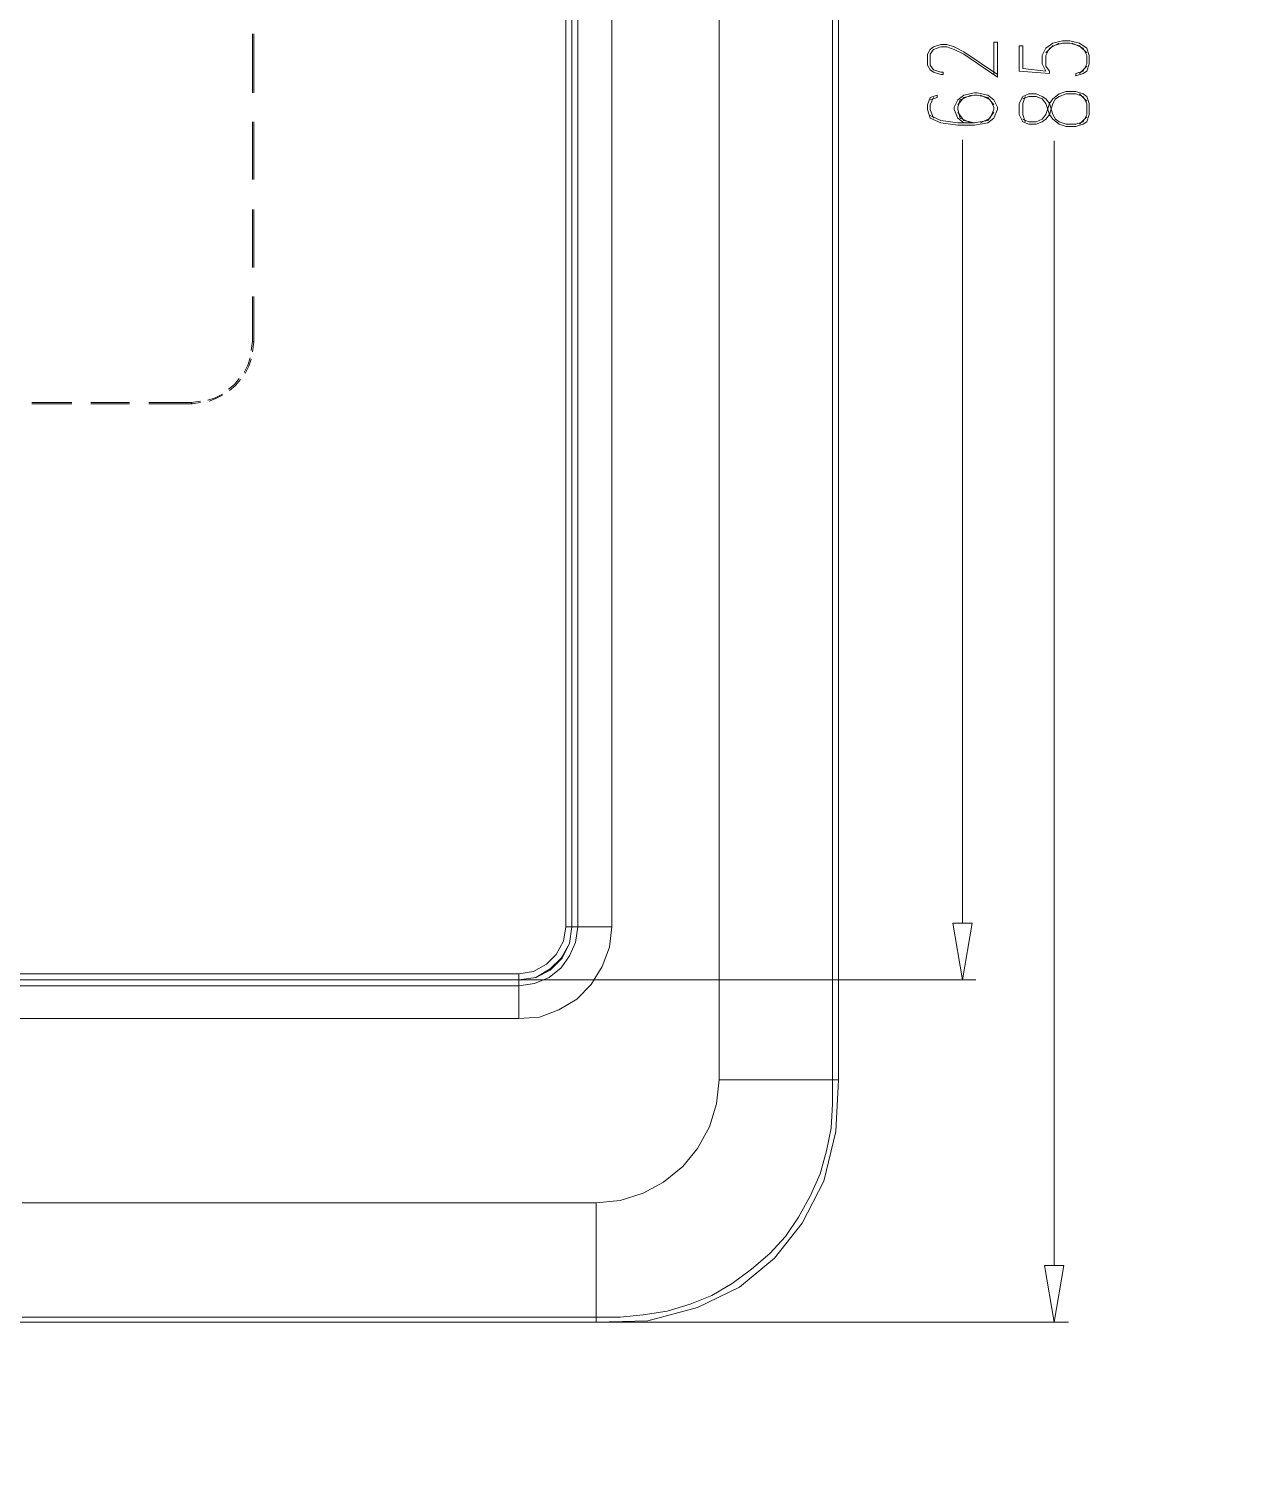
# Model space of a CAD drawing. Header units: centimetres. Extents: x -22.4 to 6.2, y -30.9 to -11.
# Drawn here: x -18.27 to -14, y -22.18 to -17.11 of the extents above; entities that cross this region are included whole.
import ezdxf

# ---------------------------------------------------------------- set-up
doc = ezdxf.new("R2010")
doc.units = ezdxf.units.CM
doc.header["$MEASUREMENT"] = 0
doc.layers.add('2', color=7, linetype='Continuous')
doc.layers.add('layer 1', color=7, linetype='Continuous')

msp = doc.modelspace()

# ---------------------------------------------------------------- linework, layer by layer
at = {"layer": '2', "color": 3, "lineweight": 9}
for points in [[(-17.48085, -17.12754), (-17.48085, -17.12754), (-17.48085, -17.33497), (-17.48085, -17.33497)], [(-17.47662, -17.12754), (-17.47662, -17.12754), (-17.47662, -17.33497), (-17.47662, -17.33497)], [(-17.48085, -17.43657), (-17.48085, -17.43657), (-17.48085, -17.63977), (-17.48085, -17.63977)], [(-17.47662, -17.43657), (-17.47662, -17.43657), (-17.47662, -17.63977), (-17.47662, -17.63977)], [(-14.98742, -20.25174), (-14.98742, -20.25174), (-14.98742, -17.50007), (-14.98742, -17.50007)], [(-14.66569, -21.45401), (-14.66569, -21.45401), (-14.66569, -17.50431), (-14.66569, -17.50431)], [(-17.48085, -17.74561), (-17.48085, -17.74561), (-17.48085, -17.94881), (-17.48085, -17.94881)], [(-17.47662, -17.74561), (-17.47662, -17.74561), (-17.47662, -17.94881), (-17.47662, -17.94881)], [(-17.48085, -18.05041), (-17.48085, -18.05041), (-17.48085, -18.20704), (-17.48085, -18.20704)], [(-17.47662, -18.05041), (-17.47662, -18.05041), (-17.47662, -18.21127), (-17.47662, -18.21127)], [(-17.48509, -18.24091), (-17.48509, -18.24091), (-17.48085, -18.20704), (-17.48085, -18.20704)], [(-17.47662, -18.21127), (-17.47662, -18.21127), (-17.48085, -18.20704), (-17.48085, -18.20704)], [(-17.48085, -18.24514), (-17.48085, -18.24514), (-17.47662, -18.21127), (-17.47662, -18.21127)], [(-18.11585, -18.42294), (-18.11585, -18.42294), (-18.25555, -18.42294), (-18.25555, -18.42294)], [(-18.11585, -18.42717), (-18.11585, -18.42717), (-18.25555, -18.42717), (-18.25555, -18.42717)], [(-17.91265, -18.42294), (-17.91265, -18.42294), (-18.04812, -18.42294), (-18.04812, -18.42294)], [(-17.91265, -18.42717), (-17.91265, -18.42717), (-18.04812, -18.42717), (-18.04812, -18.42717)], [(-17.69675, -18.42294), (-17.69675, -18.42294), (-17.84492, -18.42294), (-17.84492, -18.42294)], [(-17.69252, -18.42717), (-17.69252, -18.42717), (-17.84492, -18.42717), (-17.84492, -18.42717)], [(-17.69675, -18.42294), (-17.69675, -18.42294), (-17.66289, -18.41871), (-17.66289, -18.41871)], [(-17.69252, -18.42717), (-17.69252, -18.42717), (-17.69675, -18.42294), (-17.69675, -18.42294)], [(-17.69252, -18.42717), (-17.69252, -18.42717), (-17.66289, -18.42294), (-17.66289, -18.42294)], [(-16.54529, -20.45071), (-16.54529, -20.45071), (-14.94085, -20.45071), (-14.94085, -20.45071)], [(-16.27435, -21.65297), (-16.27435, -21.65297), (-14.61489, -21.65297), (-14.61489, -21.65297)]]:
    msp.add_open_spline(points, degree=3, dxfattribs=at)
for points, knots in [([(-17.51049, -18.31711), (-17.51049, -18.31711), (-17.49779, -18.29171), (-17.49779, -18.29171), (-17.49779, -18.29171), (-17.49779, -18.29171), (-17.48932, -18.26631), (-17.48932, -18.26631)], [0, 0, 0, 0, 0.3333333, 0.3333333, 0.3333333, 0.3333333, 1, 1, 1, 1]), ([(-17.50625, -18.32134), (-17.50625, -18.32134), (-17.49355, -18.29594), (-17.49355, -18.29594), (-17.49355, -18.29594), (-17.49355, -18.29594), (-17.48509, -18.27054), (-17.48509, -18.27054)], [0, 0, 0, 0, 0.3333333, 0.3333333, 0.3333333, 0.3333333, 1, 1, 1, 1]), ([(-17.56552, -18.37637), (-17.56552, -18.37637), (-17.54435, -18.35944), (-17.54435, -18.35944), (-17.54435, -18.35944), (-17.54435, -18.35944), (-17.52742, -18.33827), (-17.52742, -18.33827)], [0, 0, 0, 0, 0.3333333, 0.3333333, 0.3333333, 0.3333333, 1, 1, 1, 1]), ([(-17.56129, -18.38061), (-17.56129, -18.38061), (-17.54012, -18.36367), (-17.54012, -18.36367), (-17.54012, -18.36367), (-17.54012, -18.36367), (-17.52319, -18.34251), (-17.52319, -18.34251)], [0, 0, 0, 0, 0.3333333, 0.3333333, 0.3333333, 0.3333333, 1, 1, 1, 1]), ([(-17.63749, -18.41447), (-17.63749, -18.41447), (-17.61209, -18.40601), (-17.61209, -18.40601), (-17.61209, -18.40601), (-17.61209, -18.40601), (-17.58669, -18.39331), (-17.58669, -18.39331)], [0, 0, 0, 0, 0.3333333, 0.3333333, 0.3333333, 0.3333333, 1, 1, 1, 1]), ([(-17.63325, -18.41871), (-17.63325, -18.41871), (-17.61209, -18.41024), (-17.61209, -18.41024), (-17.61209, -18.41024), (-17.61209, -18.41024), (-17.58669, -18.39754), (-17.58669, -18.39754)], [0, 0, 0, 0, 0.3333333, 0.3333333, 0.3333333, 0.3333333, 1, 1, 1, 1]), ([(-14.95355, -20.25174), (-14.95355, -20.25174), (-14.98742, -20.45071), (-14.98742, -20.45071), (-14.98742, -20.45071), (-14.98742, -20.45071), (-15.02129, -20.25174), (-15.02129, -20.25174), (-15.02129, -20.25174), (-15.02129, -20.25174), (-14.95355, -20.25174), (-14.95355, -20.25174)], [0, 0, 0, 0, 0.25, 0.25, 0.25, 0.25, 0.5, 0.5, 0.5, 0.5, 1, 1, 1, 1]), ([(-14.63182, -21.45401), (-14.63182, -21.45401), (-14.66569, -21.65297), (-14.66569, -21.65297), (-14.66569, -21.65297), (-14.66569, -21.65297), (-14.69955, -21.45401), (-14.69955, -21.45401), (-14.69955, -21.45401), (-14.69955, -21.45401), (-14.63182, -21.45401), (-14.63182, -21.45401)], [0, 0, 0, 0, 0.25, 0.25, 0.25, 0.25, 0.5, 0.5, 0.5, 0.5, 1, 1, 1, 1])]:
    msp.add_open_spline(points, degree=3, knots=knots, dxfattribs=at)
at = {"layer": 'layer 1', "lineweight": 9}
for points, knots in [([(-21.92211, -30.90598), (-21.92211, -30.90598), (6.24226, -30.90598), (6.24226, -30.90598), (6.24226, -30.90598), (6.24226, -30.90598), (6.24226, -11.33528), (6.24226, -11.33528), (6.24226, -11.33528), (6.24226, -11.33528), (-21.92211, -11.33528), (-21.92211, -11.33528), (-21.92211, -11.33528), (-21.92211, -11.33528), (-21.92211, -30.90598), (-21.92211, -30.90598)], [0, 0, 0, 0, 0.2, 0.2, 0.2, 0.2, 0.4, 0.4, 0.4, 0.4, 0.6, 0.6, 0.6, 0.6, 1, 1, 1, 1]), ([(-15.43192, -20.98411), (-15.43192, -20.98411), (-15.42345, -20.80207), (-15.42345, -20.80207), (-15.42345, -20.80207), (-15.42345, -20.80207), (-15.42345, -13.35141), (-15.42345, -13.35141), (-15.42345, -13.35141), (-15.42345, -13.35141), (-15.42769, -13.19054), (-15.42769, -13.19054), (-15.42769, -13.19054), (-15.42769, -13.19054), (-15.46155, -13.03391), (-15.46155, -13.03391)], [0, 0, 0, 0, 0.2, 0.2, 0.2, 0.2, 0.4, 0.4, 0.4, 0.4, 0.6, 0.6, 0.6, 0.6, 1, 1, 1, 1]), ([(-16.35902, -13.88904), (-16.35902, -13.88904), (-16.35902, -20.26444), (-16.35902, -20.26444), (-16.35902, -20.26444), (-16.35902, -20.26444), (-16.35902, -13.88904), (-16.35902, -13.88904)], [0, 0, 0, 0, 0.3333333, 0.3333333, 0.3333333, 0.3333333, 1, 1, 1, 1]), ([(-15.05515, -17.27147), (-15.05515, -17.27147), (-15.06362, -17.27147), (-15.06362, -17.27147), (-15.06362, -17.27147), (-15.06362, -17.27147), (-15.08902, -17.26301), (-15.08902, -17.26301), (-15.08902, -17.26301), (-15.08902, -17.26301), (-15.10172, -17.25454), (-15.10172, -17.25454), (-15.10172, -17.25454), (-15.10172, -17.25454), (-15.11019, -17.23761), (-15.11019, -17.23761), (-15.11019, -17.23761), (-15.11019, -17.23761), (-15.11019, -17.19951), (-15.11019, -17.19951), (-15.11019, -17.19951), (-15.11019, -17.19951), (-15.10172, -17.18257), (-15.10172, -17.18257), (-15.10172, -17.18257), (-15.10172, -17.18257), (-15.08902, -17.17411), (-15.08902, -17.17411), (-15.08902, -17.17411), (-15.08902, -17.17411), (-15.06362, -17.16564), (-15.06362, -17.16564), (-15.06362, -17.16564), (-15.06362, -17.16564), (-15.04245, -17.16564), (-15.04245, -17.16564), (-15.04245, -17.16564), (-15.04245, -17.16564), (-15.01705, -17.17411), (-15.01705, -17.17411), (-15.01705, -17.17411), (-15.01705, -17.17411), (-14.98319, -17.19104), (-14.98319, -17.19104), (-14.98319, -17.19104), (-14.98319, -17.19104), (-14.86465, -17.27147), (-14.86465, -17.27147)], [0, 0, 0, 0, 0.0769231, 0.0769231, 0.0769231, 0.0769231, 0.1538462, 0.1538462, 0.1538462, 0.1538462, 0.2307692, 0.2307692, 0.2307692, 0.2307692, 0.3076923, 0.3076923, 0.3076923, 0.3076923, 0.3846154, 0.3846154, 0.3846154, 0.3846154, 0.4615385, 0.4615385, 0.4615385, 0.4615385, 0.5384615, 0.5384615, 0.5384615, 0.5384615, 0.6153846, 0.6153846, 0.6153846, 0.6153846, 0.6923077, 0.6923077, 0.6923077, 0.6923077, 0.7692308, 0.7692308, 0.7692308, 0.7692308, 0.8461538, 0.8461538, 0.8461538, 0.8461538, 1, 1, 1, 1]), ([(-15.05515, -17.27147), (-15.05515, -17.27147), (-15.05515, -17.26301), (-15.05515, -17.26301), (-15.05515, -17.26301), (-15.05515, -17.26301), (-15.06362, -17.26301), (-15.06362, -17.26301), (-15.06362, -17.26301), (-15.06362, -17.26301), (-15.08902, -17.25454), (-15.08902, -17.25454), (-15.08902, -17.25454), (-15.08902, -17.25454), (-15.10172, -17.23761), (-15.10172, -17.23761), (-15.10172, -17.23761), (-15.10172, -17.23761), (-15.10172, -17.19951), (-15.10172, -17.19951), (-15.10172, -17.19951), (-15.10172, -17.19951), (-15.08902, -17.18257), (-15.08902, -17.18257), (-15.08902, -17.18257), (-15.08902, -17.18257), (-15.06362, -17.17411), (-15.06362, -17.17411), (-15.06362, -17.17411), (-15.06362, -17.17411), (-15.04245, -17.17411), (-15.04245, -17.17411), (-15.04245, -17.17411), (-15.04245, -17.17411), (-15.01705, -17.18257), (-15.01705, -17.18257), (-15.01705, -17.18257), (-15.01705, -17.18257), (-14.98319, -17.19951), (-14.98319, -17.19951), (-14.98319, -17.19951), (-14.98319, -17.19951), (-14.86465, -17.27994), (-14.86465, -17.27994)], [0, 0, 0, 0, 0.0833333, 0.0833333, 0.0833333, 0.0833333, 0.1666667, 0.1666667, 0.1666667, 0.1666667, 0.25, 0.25, 0.25, 0.25, 0.3333333, 0.3333333, 0.3333333, 0.3333333, 0.4166667, 0.4166667, 0.4166667, 0.4166667, 0.5, 0.5, 0.5, 0.5, 0.5833333, 0.5833333, 0.5833333, 0.5833333, 0.6666667, 0.6666667, 0.6666667, 0.6666667, 0.75, 0.75, 0.75, 0.75, 0.8333333, 0.8333333, 0.8333333, 0.8333333, 1, 1, 1, 1]), ([(-14.87735, -17.27147), (-14.87735, -17.27147), (-14.87735, -17.15717), (-14.87735, -17.15717), (-14.87735, -17.15717), (-14.87735, -17.15717), (-14.86465, -17.15717), (-14.86465, -17.15717), (-14.86465, -17.15717), (-14.86465, -17.15717), (-14.86465, -17.27994), (-14.86465, -17.27994)], [0, 0, 0, 0, 0.25, 0.25, 0.25, 0.25, 0.5, 0.5, 0.5, 0.5, 1, 1, 1, 1]), ([(-14.78845, -17.25877), (-14.78845, -17.25877), (-14.78845, -17.16987), (-14.78845, -17.16987), (-14.78845, -17.16987), (-14.78845, -17.16987), (-14.77575, -17.16987), (-14.77575, -17.16987), (-14.77575, -17.16987), (-14.77575, -17.16987), (-14.77575, -17.25031), (-14.77575, -17.25031)], [0, 0, 0, 0, 0.25, 0.25, 0.25, 0.25, 0.5, 0.5, 0.5, 0.5, 1, 1, 1, 1]), ([(-14.69532, -17.25877), (-14.69532, -17.25877), (-14.70802, -17.23337), (-14.70802, -17.23337), (-14.70802, -17.23337), (-14.70802, -17.23337), (-14.70802, -17.20374), (-14.70802, -17.20374), (-14.70802, -17.20374), (-14.70802, -17.20374), (-14.69532, -17.17834), (-14.69532, -17.17834), (-14.69532, -17.17834), (-14.69532, -17.17834), (-14.66992, -17.16141), (-14.66992, -17.16141), (-14.66992, -17.16141), (-14.66992, -17.16141), (-14.63605, -17.15294), (-14.63605, -17.15294), (-14.63605, -17.15294), (-14.63605, -17.15294), (-14.61065, -17.15294), (-14.61065, -17.15294), (-14.61065, -17.15294), (-14.61065, -17.15294), (-14.57679, -17.16141), (-14.57679, -17.16141), (-14.57679, -17.16141), (-14.57679, -17.16141), (-14.55139, -17.17834), (-14.55139, -17.17834), (-14.55139, -17.17834), (-14.55139, -17.17834), (-14.54292, -17.20374), (-14.54292, -17.20374), (-14.54292, -17.20374), (-14.54292, -17.20374), (-14.54292, -17.23337), (-14.54292, -17.23337), (-14.54292, -17.23337), (-14.54292, -17.23337), (-14.55139, -17.25877), (-14.55139, -17.25877), (-14.55139, -17.25877), (-14.55139, -17.25877), (-14.56409, -17.26724), (-14.56409, -17.26724), (-14.56409, -17.26724), (-14.56409, -17.26724), (-14.58949, -17.27571), (-14.58949, -17.27571), (-14.58949, -17.27571), (-14.58949, -17.27571), (-14.58949, -17.26724), (-14.58949, -17.26724)], [0, 0, 0, 0, 0.0666667, 0.0666667, 0.0666667, 0.0666667, 0.1333333, 0.1333333, 0.1333333, 0.1333333, 0.2, 0.2, 0.2, 0.2, 0.2666667, 0.2666667, 0.2666667, 0.2666667, 0.3333333, 0.3333333, 0.3333333, 0.3333333, 0.4, 0.4, 0.4, 0.4, 0.4666667, 0.4666667, 0.4666667, 0.4666667, 0.5333333, 0.5333333, 0.5333333, 0.5333333, 0.6, 0.6, 0.6, 0.6, 0.6666667, 0.6666667, 0.6666667, 0.6666667, 0.7333333, 0.7333333, 0.7333333, 0.7333333, 0.8, 0.8, 0.8, 0.8, 0.8666667, 0.8666667, 0.8666667, 0.8666667, 1, 1, 1, 1]), ([(-14.68262, -17.26724), (-14.68262, -17.26724), (-14.68262, -17.25877), (-14.68262, -17.25877), (-14.68262, -17.25877), (-14.68262, -17.25877), (-14.69532, -17.24184), (-14.69532, -17.24184), (-14.69532, -17.24184), (-14.69532, -17.24184), (-14.69532, -17.20374), (-14.69532, -17.20374), (-14.69532, -17.20374), (-14.69532, -17.20374), (-14.68262, -17.17834), (-14.68262, -17.17834), (-14.68262, -17.17834), (-14.68262, -17.17834), (-14.64875, -17.16141), (-14.64875, -17.16141)], [0, 0, 0, 0, 0.1666667, 0.1666667, 0.1666667, 0.1666667, 0.3333333, 0.3333333, 0.3333333, 0.3333333, 0.5, 0.5, 0.5, 0.5, 0.6666667, 0.6666667, 0.6666667, 0.6666667, 1, 1, 1, 1]), ([(-14.69532, -17.19527), (-14.69532, -17.19527), (-14.66992, -17.16987), (-14.66992, -17.16987), (-14.66992, -17.16987), (-14.66992, -17.16987), (-14.63605, -17.16141), (-14.63605, -17.16141), (-14.63605, -17.16141), (-14.63605, -17.16141), (-14.61065, -17.16141), (-14.61065, -17.16141), (-14.61065, -17.16141), (-14.61065, -17.16141), (-14.57679, -17.16987), (-14.57679, -17.16987), (-14.57679, -17.16987), (-14.57679, -17.16987), (-14.55139, -17.19527), (-14.55139, -17.19527)], [0, 0, 0, 0, 0.1666667, 0.1666667, 0.1666667, 0.1666667, 0.3333333, 0.3333333, 0.3333333, 0.3333333, 0.5, 0.5, 0.5, 0.5, 0.6666667, 0.6666667, 0.6666667, 0.6666667, 1, 1, 1, 1]), ([(-14.60219, -17.16141), (-14.60219, -17.16141), (-14.56409, -17.17834), (-14.56409, -17.17834), (-14.56409, -17.17834), (-14.56409, -17.17834), (-14.55139, -17.20374), (-14.55139, -17.20374), (-14.55139, -17.20374), (-14.55139, -17.20374), (-14.55139, -17.23337), (-14.55139, -17.23337), (-14.55139, -17.23337), (-14.55139, -17.23337), (-14.56409, -17.25877), (-14.56409, -17.25877), (-14.56409, -17.25877), (-14.56409, -17.25877), (-14.58949, -17.26724), (-14.58949, -17.26724)], [0, 0, 0, 0, 0.1666667, 0.1666667, 0.1666667, 0.1666667, 0.3333333, 0.3333333, 0.3333333, 0.3333333, 0.5, 0.5, 0.5, 0.5, 0.6666667, 0.6666667, 0.6666667, 0.6666667, 1, 1, 1, 1]), ([(-15.10172, -17.36037), (-15.10172, -17.36037), (-15.07632, -17.35191), (-15.07632, -17.35191), (-15.07632, -17.35191), (-15.07632, -17.35191), (-15.07632, -17.34344), (-15.07632, -17.34344), (-15.07632, -17.34344), (-15.07632, -17.34344), (-15.10172, -17.35191), (-15.10172, -17.35191), (-15.10172, -17.35191), (-15.10172, -17.35191), (-15.11019, -17.37731), (-15.11019, -17.37731), (-15.11019, -17.37731), (-15.11019, -17.37731), (-15.11019, -17.39424), (-15.11019, -17.39424), (-15.11019, -17.39424), (-15.11019, -17.39424), (-15.10172, -17.42387), (-15.10172, -17.42387), (-15.10172, -17.42387), (-15.10172, -17.42387), (-15.06362, -17.44081), (-15.06362, -17.44081), (-15.06362, -17.44081), (-15.06362, -17.44081), (-15.00435, -17.44927), (-15.00435, -17.44927), (-15.00435, -17.44927), (-15.00435, -17.44927), (-14.94509, -17.44927), (-14.94509, -17.44927), (-14.94509, -17.44927), (-14.94509, -17.44927), (-14.89852, -17.44081), (-14.89852, -17.44081), (-14.89852, -17.44081), (-14.89852, -17.44081), (-14.87735, -17.42387), (-14.87735, -17.42387), (-14.87735, -17.42387), (-14.87735, -17.42387), (-14.86465, -17.39424), (-14.86465, -17.39424), (-14.86465, -17.39424), (-14.86465, -17.39424), (-14.86465, -17.38577), (-14.86465, -17.38577), (-14.86465, -17.38577), (-14.86465, -17.38577), (-14.87735, -17.36037), (-14.87735, -17.36037), (-14.87735, -17.36037), (-14.87735, -17.36037), (-14.89852, -17.34344), (-14.89852, -17.34344), (-14.89852, -17.34344), (-14.89852, -17.34344), (-14.93662, -17.33497), (-14.93662, -17.33497), (-14.93662, -17.33497), (-14.93662, -17.33497), (-14.94509, -17.33497), (-14.94509, -17.33497), (-14.94509, -17.33497), (-14.94509, -17.33497), (-14.98319, -17.34344), (-14.98319, -17.34344), (-14.98319, -17.34344), (-14.98319, -17.34344), (-15.00435, -17.36037), (-15.00435, -17.36037), (-15.00435, -17.36037), (-15.00435, -17.36037), (-15.01705, -17.38577), (-15.01705, -17.38577), (-15.01705, -17.38577), (-15.01705, -17.38577), (-15.01705, -17.39424), (-15.01705, -17.39424), (-15.01705, -17.39424), (-15.01705, -17.39424), (-15.00435, -17.42387), (-15.00435, -17.42387), (-15.00435, -17.42387), (-15.00435, -17.42387), (-14.98319, -17.44081), (-14.98319, -17.44081)], [0, 0, 0, 0, 0.0416667, 0.0416667, 0.0416667, 0.0416667, 0.0833333, 0.0833333, 0.0833333, 0.0833333, 0.125, 0.125, 0.125, 0.125, 0.1666667, 0.1666667, 0.1666667, 0.1666667, 0.2083333, 0.2083333, 0.2083333, 0.2083333, 0.25, 0.25, 0.25, 0.25, 0.2916667, 0.2916667, 0.2916667, 0.2916667, 0.3333333, 0.3333333, 0.3333333, 0.3333333, 0.375, 0.375, 0.375, 0.375, 0.4166667, 0.4166667, 0.4166667, 0.4166667, 0.4583333, 0.4583333, 0.4583333, 0.4583333, 0.5, 0.5, 0.5, 0.5, 0.5416667, 0.5416667, 0.5416667, 0.5416667, 0.5833333, 0.5833333, 0.5833333, 0.5833333, 0.625, 0.625, 0.625, 0.625, 0.6666667, 0.6666667, 0.6666667, 0.6666667, 0.7083333, 0.7083333, 0.7083333, 0.7083333, 0.75, 0.75, 0.75, 0.75, 0.7916667, 0.7916667, 0.7916667, 0.7916667, 0.8333333, 0.8333333, 0.8333333, 0.8333333, 0.875, 0.875, 0.875, 0.875, 0.9166667, 0.9166667, 0.9166667, 0.9166667, 1, 1, 1, 1]), ([(-14.77575, -17.42811), (-14.77575, -17.42811), (-14.75459, -17.43657), (-14.75459, -17.43657), (-14.75459, -17.43657), (-14.75459, -17.43657), (-14.72919, -17.43657), (-14.72919, -17.43657), (-14.72919, -17.43657), (-14.72919, -17.43657), (-14.70802, -17.42811), (-14.70802, -17.42811), (-14.70802, -17.42811), (-14.70802, -17.42811), (-14.69532, -17.41117), (-14.69532, -17.41117), (-14.69532, -17.41117), (-14.69532, -17.41117), (-14.68262, -17.37307), (-14.68262, -17.37307), (-14.68262, -17.37307), (-14.68262, -17.37307), (-14.66992, -17.35614), (-14.66992, -17.35614), (-14.66992, -17.35614), (-14.66992, -17.35614), (-14.64875, -17.33921), (-14.64875, -17.33921), (-14.64875, -17.33921), (-14.64875, -17.33921), (-14.62335, -17.33074), (-14.62335, -17.33074), (-14.62335, -17.33074), (-14.62335, -17.33074), (-14.58949, -17.33074), (-14.58949, -17.33074), (-14.58949, -17.33074), (-14.58949, -17.33074), (-14.56409, -17.33921), (-14.56409, -17.33921), (-14.56409, -17.33921), (-14.56409, -17.33921), (-14.55139, -17.34767), (-14.55139, -17.34767), (-14.55139, -17.34767), (-14.55139, -17.34767), (-14.54292, -17.37307), (-14.54292, -17.37307), (-14.54292, -17.37307), (-14.54292, -17.37307), (-14.54292, -17.41117), (-14.54292, -17.41117), (-14.54292, -17.41117), (-14.54292, -17.41117), (-14.55139, -17.43657), (-14.55139, -17.43657), (-14.55139, -17.43657), (-14.55139, -17.43657), (-14.56409, -17.44504), (-14.56409, -17.44504), (-14.56409, -17.44504), (-14.56409, -17.44504), (-14.58949, -17.45351), (-14.58949, -17.45351), (-14.58949, -17.45351), (-14.58949, -17.45351), (-14.62335, -17.45351), (-14.62335, -17.45351), (-14.62335, -17.45351), (-14.62335, -17.45351), (-14.64875, -17.44504), (-14.64875, -17.44504), (-14.64875, -17.44504), (-14.64875, -17.44504), (-14.66992, -17.42811), (-14.66992, -17.42811), (-14.66992, -17.42811), (-14.66992, -17.42811), (-14.68262, -17.41117), (-14.68262, -17.41117), (-14.68262, -17.41117), (-14.68262, -17.41117), (-14.69532, -17.37307), (-14.69532, -17.37307), (-14.69532, -17.37307), (-14.69532, -17.37307), (-14.70802, -17.35614), (-14.70802, -17.35614), (-14.70802, -17.35614), (-14.70802, -17.35614), (-14.72919, -17.34767), (-14.72919, -17.34767), (-14.72919, -17.34767), (-14.72919, -17.34767), (-14.75459, -17.34767), (-14.75459, -17.34767), (-14.75459, -17.34767), (-14.75459, -17.34767), (-14.77575, -17.35614), (-14.77575, -17.35614)], [0, 0, 0, 0, 0.0384615, 0.0384615, 0.0384615, 0.0384615, 0.0769231, 0.0769231, 0.0769231, 0.0769231, 0.1153846, 0.1153846, 0.1153846, 0.1153846, 0.1538462, 0.1538462, 0.1538462, 0.1538462, 0.1923077, 0.1923077, 0.1923077, 0.1923077, 0.2307692, 0.2307692, 0.2307692, 0.2307692, 0.2692308, 0.2692308, 0.2692308, 0.2692308, 0.3076923, 0.3076923, 0.3076923, 0.3076923, 0.3461538, 0.3461538, 0.3461538, 0.3461538, 0.3846154, 0.3846154, 0.3846154, 0.3846154, 0.4230769, 0.4230769, 0.4230769, 0.4230769, 0.4615385, 0.4615385, 0.4615385, 0.4615385, 0.5, 0.5, 0.5, 0.5, 0.5384615, 0.5384615, 0.5384615, 0.5384615, 0.5769231, 0.5769231, 0.5769231, 0.5769231, 0.6153846, 0.6153846, 0.6153846, 0.6153846, 0.6538462, 0.6538462, 0.6538462, 0.6538462, 0.6923077, 0.6923077, 0.6923077, 0.6923077, 0.7307692, 0.7307692, 0.7307692, 0.7307692, 0.7692308, 0.7692308, 0.7692308, 0.7692308, 0.8076923, 0.8076923, 0.8076923, 0.8076923, 0.8461538, 0.8461538, 0.8461538, 0.8461538, 0.8846154, 0.8846154, 0.8846154, 0.8846154, 0.9230769, 0.9230769, 0.9230769, 0.9230769, 1, 1, 1, 1]), ([(-15.08902, -17.35191), (-15.08902, -17.35191), (-15.10172, -17.37731), (-15.10172, -17.37731), (-15.10172, -17.37731), (-15.10172, -17.37731), (-15.10172, -17.39424), (-15.10172, -17.39424), (-15.10172, -17.39424), (-15.10172, -17.39424), (-15.08902, -17.42387), (-15.08902, -17.42387)], [0, 0, 0, 0, 0.25, 0.25, 0.25, 0.25, 0.5, 0.5, 0.5, 0.5, 1, 1, 1, 1]), ([(-14.87735, -17.37731), (-14.87735, -17.37731), (-14.89852, -17.35191), (-14.89852, -17.35191), (-14.89852, -17.35191), (-14.89852, -17.35191), (-14.93662, -17.34344), (-14.93662, -17.34344), (-14.93662, -17.34344), (-14.93662, -17.34344), (-14.94509, -17.34344), (-14.94509, -17.34344), (-14.94509, -17.34344), (-14.94509, -17.34344), (-14.98319, -17.35191), (-14.98319, -17.35191), (-14.98319, -17.35191), (-14.98319, -17.35191), (-15.00435, -17.37731), (-15.00435, -17.37731)], [0, 0, 0, 0, 0.1666667, 0.1666667, 0.1666667, 0.1666667, 0.3333333, 0.3333333, 0.3333333, 0.3333333, 0.5, 0.5, 0.5, 0.5, 0.6666667, 0.6666667, 0.6666667, 0.6666667, 1, 1, 1, 1]), ([(-14.95779, -17.34344), (-14.95779, -17.34344), (-14.99589, -17.36037), (-14.99589, -17.36037), (-14.99589, -17.36037), (-14.99589, -17.36037), (-15.00435, -17.38577), (-15.00435, -17.38577), (-15.00435, -17.38577), (-15.00435, -17.38577), (-15.00435, -17.39424), (-15.00435, -17.39424), (-15.00435, -17.39424), (-15.00435, -17.39424), (-14.99589, -17.42387), (-14.99589, -17.42387), (-14.99589, -17.42387), (-14.99589, -17.42387), (-14.95779, -17.44081), (-14.95779, -17.44081)], [0, 0, 0, 0, 0.1666667, 0.1666667, 0.1666667, 0.1666667, 0.3333333, 0.3333333, 0.3333333, 0.3333333, 0.5, 0.5, 0.5, 0.5, 0.6666667, 0.6666667, 0.6666667, 0.6666667, 1, 1, 1, 1]), ([(-14.92392, -17.44081), (-14.92392, -17.44081), (-14.89005, -17.42387), (-14.89005, -17.42387), (-14.89005, -17.42387), (-14.89005, -17.42387), (-14.87735, -17.39424), (-14.87735, -17.39424), (-14.87735, -17.39424), (-14.87735, -17.39424), (-14.87735, -17.38577), (-14.87735, -17.38577), (-14.87735, -17.38577), (-14.87735, -17.38577), (-14.89005, -17.36037), (-14.89005, -17.36037), (-14.89005, -17.36037), (-14.89005, -17.36037), (-14.92392, -17.34344), (-14.92392, -17.34344)], [0, 0, 0, 0, 0.1666667, 0.1666667, 0.1666667, 0.1666667, 0.3333333, 0.3333333, 0.3333333, 0.3333333, 0.5, 0.5, 0.5, 0.5, 0.6666667, 0.6666667, 0.6666667, 0.6666667, 1, 1, 1, 1]), ([(-14.78845, -17.41117), (-14.78845, -17.41117), (-14.77575, -17.43657), (-14.77575, -17.43657), (-14.77575, -17.43657), (-14.77575, -17.43657), (-14.75459, -17.44504), (-14.75459, -17.44504), (-14.75459, -17.44504), (-14.75459, -17.44504), (-14.72919, -17.44504), (-14.72919, -17.44504), (-14.72919, -17.44504), (-14.72919, -17.44504), (-14.70802, -17.43657), (-14.70802, -17.43657), (-14.70802, -17.43657), (-14.70802, -17.43657), (-14.69532, -17.42811), (-14.69532, -17.42811), (-14.69532, -17.42811), (-14.69532, -17.42811), (-14.68262, -17.41117), (-14.68262, -17.41117), (-14.68262, -17.41117), (-14.68262, -17.41117), (-14.66992, -17.37307), (-14.66992, -17.37307), (-14.66992, -17.37307), (-14.66992, -17.37307), (-14.66145, -17.35614), (-14.66145, -17.35614), (-14.66145, -17.35614), (-14.66145, -17.35614), (-14.64875, -17.34767), (-14.64875, -17.34767), (-14.64875, -17.34767), (-14.64875, -17.34767), (-14.62335, -17.33921), (-14.62335, -17.33921), (-14.62335, -17.33921), (-14.62335, -17.33921), (-14.58949, -17.33921), (-14.58949, -17.33921), (-14.58949, -17.33921), (-14.58949, -17.33921), (-14.56409, -17.34767), (-14.56409, -17.34767), (-14.56409, -17.34767), (-14.56409, -17.34767), (-14.55139, -17.37307), (-14.55139, -17.37307), (-14.55139, -17.37307), (-14.55139, -17.37307), (-14.55139, -17.41117), (-14.55139, -17.41117), (-14.55139, -17.41117), (-14.55139, -17.41117), (-14.56409, -17.43657), (-14.56409, -17.43657), (-14.56409, -17.43657), (-14.56409, -17.43657), (-14.58949, -17.44504), (-14.58949, -17.44504), (-14.58949, -17.44504), (-14.58949, -17.44504), (-14.62335, -17.44504), (-14.62335, -17.44504), (-14.62335, -17.44504), (-14.62335, -17.44504), (-14.64875, -17.43657), (-14.64875, -17.43657), (-14.64875, -17.43657), (-14.64875, -17.43657), (-14.66145, -17.42811), (-14.66145, -17.42811), (-14.66145, -17.42811), (-14.66145, -17.42811), (-14.66992, -17.41117), (-14.66992, -17.41117), (-14.66992, -17.41117), (-14.66992, -17.41117), (-14.68262, -17.37307), (-14.68262, -17.37307), (-14.68262, -17.37307), (-14.68262, -17.37307), (-14.69532, -17.35614), (-14.69532, -17.35614), (-14.69532, -17.35614), (-14.69532, -17.35614), (-14.70802, -17.34767), (-14.70802, -17.34767), (-14.70802, -17.34767), (-14.70802, -17.34767), (-14.72919, -17.33921), (-14.72919, -17.33921), (-14.72919, -17.33921), (-14.72919, -17.33921), (-14.75459, -17.33921), (-14.75459, -17.33921), (-14.75459, -17.33921), (-14.75459, -17.33921), (-14.77575, -17.34767), (-14.77575, -17.34767), (-14.77575, -17.34767), (-14.77575, -17.34767), (-14.78845, -17.37307), (-14.78845, -17.37307), (-14.78845, -17.37307), (-14.78845, -17.37307), (-14.78845, -17.41117), (-14.78845, -17.41117)], [0, 0, 0, 0, 0.0344828, 0.0344828, 0.0344828, 0.0344828, 0.0689655, 0.0689655, 0.0689655, 0.0689655, 0.1034483, 0.1034483, 0.1034483, 0.1034483, 0.137931, 0.137931, 0.137931, 0.137931, 0.1724138, 0.1724138, 0.1724138, 0.1724138, 0.2068966, 0.2068966, 0.2068966, 0.2068966, 0.2413793, 0.2413793, 0.2413793, 0.2413793, 0.2758621, 0.2758621, 0.2758621, 0.2758621, 0.3103448, 0.3103448, 0.3103448, 0.3103448, 0.3448276, 0.3448276, 0.3448276, 0.3448276, 0.3793103, 0.3793103, 0.3793103, 0.3793103, 0.4137931, 0.4137931, 0.4137931, 0.4137931, 0.4482759, 0.4482759, 0.4482759, 0.4482759, 0.4827586, 0.4827586, 0.4827586, 0.4827586, 0.5172414, 0.5172414, 0.5172414, 0.5172414, 0.5517241, 0.5517241, 0.5517241, 0.5517241, 0.5862069, 0.5862069, 0.5862069, 0.5862069, 0.6206897, 0.6206897, 0.6206897, 0.6206897, 0.6551724, 0.6551724, 0.6551724, 0.6551724, 0.6896552, 0.6896552, 0.6896552, 0.6896552, 0.7241379, 0.7241379, 0.7241379, 0.7241379, 0.7586207, 0.7586207, 0.7586207, 0.7586207, 0.7931034, 0.7931034, 0.7931034, 0.7931034, 0.8275862, 0.8275862, 0.8275862, 0.8275862, 0.862069, 0.862069, 0.862069, 0.862069, 0.8965517, 0.8965517, 0.8965517, 0.8965517, 0.9310345, 0.9310345, 0.9310345, 0.9310345, 1, 1, 1, 1]), ([(-14.76729, -17.34767), (-14.76729, -17.34767), (-14.77575, -17.37307), (-14.77575, -17.37307), (-14.77575, -17.37307), (-14.77575, -17.37307), (-14.77575, -17.41117), (-14.77575, -17.41117), (-14.77575, -17.41117), (-14.77575, -17.41117), (-14.76729, -17.43657), (-14.76729, -17.43657)], [0, 0, 0, 0, 0.25, 0.25, 0.25, 0.25, 0.5, 0.5, 0.5, 0.5, 1, 1, 1, 1]), ([(-15.10172, -17.41541), (-15.10172, -17.41541), (-15.06362, -17.43234), (-15.06362, -17.43234), (-15.06362, -17.43234), (-15.06362, -17.43234), (-15.00435, -17.44081), (-15.00435, -17.44081), (-15.00435, -17.44081), (-15.00435, -17.44081), (-14.94509, -17.44081), (-14.94509, -17.44081), (-14.94509, -17.44081), (-14.94509, -17.44081), (-14.89852, -17.43234), (-14.89852, -17.43234), (-14.89852, -17.43234), (-14.89852, -17.43234), (-14.87735, -17.40271), (-14.87735, -17.40271)], [0, 0, 0, 0, 0.1666667, 0.1666667, 0.1666667, 0.1666667, 0.3333333, 0.3333333, 0.3333333, 0.3333333, 0.5, 0.5, 0.5, 0.5, 0.6666667, 0.6666667, 0.6666667, 0.6666667, 1, 1, 1, 1]), ([(-15.00435, -17.40271), (-15.00435, -17.40271), (-14.98319, -17.43234), (-14.98319, -17.43234), (-14.98319, -17.43234), (-14.98319, -17.43234), (-14.94509, -17.44081), (-14.94509, -17.44081)], [0, 0, 0, 0, 0.3333333, 0.3333333, 0.3333333, 0.3333333, 1, 1, 1, 1]), ([(-16.54529, -20.42954), (-16.54529, -20.42954), (-16.49449, -20.42107), (-16.49449, -20.42107), (-16.49449, -20.42107), (-16.49449, -20.42107), (-16.44792, -20.39567), (-16.44792, -20.39567), (-16.44792, -20.39567), (-16.44792, -20.39567), (-16.41405, -20.36181), (-16.41405, -20.36181), (-16.41405, -20.36181), (-16.41405, -20.36181), (-16.38865, -20.31524), (-16.38865, -20.31524), (-16.38865, -20.31524), (-16.38865, -20.31524), (-16.38019, -20.26444), (-16.38019, -20.26444)], [0, 0, 0, 0, 0.1666667, 0.1666667, 0.1666667, 0.1666667, 0.3333333, 0.3333333, 0.3333333, 0.3333333, 0.5, 0.5, 0.5, 0.5, 0.6666667, 0.6666667, 0.6666667, 0.6666667, 1, 1, 1, 1]), ([(-16.54529, -20.45071), (-16.54529, -20.45071), (-16.48602, -20.44224), (-16.48602, -20.44224), (-16.48602, -20.44224), (-16.48602, -20.44224), (-16.43522, -20.41261), (-16.43522, -20.41261), (-16.43522, -20.41261), (-16.43522, -20.41261), (-16.39712, -20.37451), (-16.39712, -20.37451), (-16.39712, -20.37451), (-16.39712, -20.37451), (-16.36749, -20.32371), (-16.36749, -20.32371), (-16.36749, -20.32371), (-16.36749, -20.32371), (-16.35902, -20.26444), (-16.35902, -20.26444)], [0, 0, 0, 0, 0.1666667, 0.1666667, 0.1666667, 0.1666667, 0.3333333, 0.3333333, 0.3333333, 0.3333333, 0.5, 0.5, 0.5, 0.5, 0.6666667, 0.6666667, 0.6666667, 0.6666667, 1, 1, 1, 1]), ([(-16.54529, -20.45071), (-16.54529, -20.45071), (-16.48602, -20.44224), (-16.48602, -20.44224), (-16.48602, -20.44224), (-16.48602, -20.44224), (-16.43522, -20.41684), (-16.43522, -20.41684), (-16.43522, -20.41684), (-16.43522, -20.41684), (-16.39289, -20.37451), (-16.39289, -20.37451), (-16.39289, -20.37451), (-16.39289, -20.37451), (-16.36749, -20.32371), (-16.36749, -20.32371), (-16.36749, -20.32371), (-16.36749, -20.32371), (-16.35902, -20.26444), (-16.35902, -20.26444)], [0, 0, 0, 0, 0.1666667, 0.1666667, 0.1666667, 0.1666667, 0.3333333, 0.3333333, 0.3333333, 0.3333333, 0.5, 0.5, 0.5, 0.5, 0.6666667, 0.6666667, 0.6666667, 0.6666667, 1, 1, 1, 1]), ([(-16.54529, -20.47187), (-16.54529, -20.47187), (-16.49025, -20.46341), (-16.49025, -20.46341), (-16.49025, -20.46341), (-16.49025, -20.46341), (-16.43945, -20.44224), (-16.43945, -20.44224), (-16.43945, -20.44224), (-16.43945, -20.44224), (-16.39712, -20.40837), (-16.39712, -20.40837), (-16.39712, -20.40837), (-16.39712, -20.40837), (-16.36749, -20.36604), (-16.36749, -20.36604), (-16.36749, -20.36604), (-16.36749, -20.36604), (-16.34632, -20.31947), (-16.34632, -20.31947), (-16.34632, -20.31947), (-16.34632, -20.31947), (-16.33785, -20.26444), (-16.33785, -20.26444)], [0, 0, 0, 0, 0.1428571, 0.1428571, 0.1428571, 0.1428571, 0.2857143, 0.2857143, 0.2857143, 0.2857143, 0.4285714, 0.4285714, 0.4285714, 0.4285714, 0.5714286, 0.5714286, 0.5714286, 0.5714286, 0.7142857, 0.7142857, 0.7142857, 0.7142857, 1, 1, 1, 1]), ([(-16.54529, -20.58617), (-16.54529, -20.58617), (-16.47332, -20.58194), (-16.47332, -20.58194), (-16.47332, -20.58194), (-16.47332, -20.58194), (-16.40559, -20.55654), (-16.40559, -20.55654), (-16.40559, -20.55654), (-16.40559, -20.55654), (-16.34209, -20.51844), (-16.34209, -20.51844), (-16.34209, -20.51844), (-16.34209, -20.51844), (-16.29129, -20.46764), (-16.29129, -20.46764), (-16.29129, -20.46764), (-16.29129, -20.46764), (-16.25319, -20.40414), (-16.25319, -20.40414), (-16.25319, -20.40414), (-16.25319, -20.40414), (-16.22779, -20.33641), (-16.22779, -20.33641), (-16.22779, -20.33641), (-16.22779, -20.33641), (-16.21932, -20.26444), (-16.21932, -20.26444)], [0, 0, 0, 0, 0.125, 0.125, 0.125, 0.125, 0.25, 0.25, 0.25, 0.25, 0.375, 0.375, 0.375, 0.375, 0.5, 0.5, 0.5, 0.5, 0.625, 0.625, 0.625, 0.625, 0.75, 0.75, 0.75, 0.75, 1, 1, 1, 1]), ([(-16.21932, -20.26444), (-16.21932, -20.26444), (-16.35902, -20.26444), (-16.35902, -20.26444), (-16.35902, -20.26444), (-16.35902, -20.26444), (-16.38019, -20.26444), (-16.38019, -20.26444)], [0, 0, 0, 0, 0.3333333, 0.3333333, 0.3333333, 0.3333333, 1, 1, 1, 1]), ([(-16.54529, -20.58617), (-16.54529, -20.58617), (-16.54529, -20.45071), (-16.54529, -20.45071), (-16.54529, -20.45071), (-16.54529, -20.45071), (-16.54529, -20.42954), (-16.54529, -20.42954)], [0, 0, 0, 0, 0.3333333, 0.3333333, 0.3333333, 0.3333333, 1, 1, 1, 1]), ([(-16.54529, -20.45071), (-16.54529, -20.45071), (-20.03355, -20.45071), (-20.03355, -20.45071), (-20.03355, -20.45071), (-20.03355, -20.45071), (-16.54529, -20.45071), (-16.54529, -20.45071)], [0, 0, 0, 0, 0.3333333, 0.3333333, 0.3333333, 0.3333333, 1, 1, 1, 1]), ([(-15.44462, -20.80207), (-15.44462, -20.80207), (-15.44462, -20.88674), (-15.44462, -20.88674), (-15.44462, -20.88674), (-15.44462, -20.88674), (-15.44885, -20.97141), (-15.44885, -20.97141), (-15.44885, -20.97141), (-15.44885, -20.97141), (-15.46579, -21.05184), (-15.46579, -21.05184), (-15.46579, -21.05184), (-15.46579, -21.05184), (-15.48695, -21.13227), (-15.48695, -21.13227), (-15.48695, -21.13227), (-15.48695, -21.13227), (-15.52082, -21.20847), (-15.52082, -21.20847), (-15.52082, -21.20847), (-15.52082, -21.20847), (-15.56315, -21.28467), (-15.56315, -21.28467), (-15.56315, -21.28467), (-15.56315, -21.28467), (-15.60972, -21.35241), (-15.60972, -21.35241), (-15.60972, -21.35241), (-15.60972, -21.35241), (-15.66475, -21.41167), (-15.66475, -21.41167), (-15.66475, -21.41167), (-15.66475, -21.41167), (-15.72825, -21.46671), (-15.72825, -21.46671), (-15.72825, -21.46671), (-15.72825, -21.46671), (-15.79599, -21.51751), (-15.79599, -21.51751), (-15.79599, -21.51751), (-15.79599, -21.51751), (-15.86795, -21.55984), (-15.86795, -21.55984), (-15.86795, -21.55984), (-15.86795, -21.55984), (-15.94415, -21.58947), (-15.94415, -21.58947), (-15.94415, -21.58947), (-15.94415, -21.58947), (-16.02459, -21.61487), (-16.02459, -21.61487), (-16.02459, -21.61487), (-16.02459, -21.61487), (-16.10925, -21.62757), (-16.10925, -21.62757), (-16.10925, -21.62757), (-16.10925, -21.62757), (-16.18969, -21.63604), (-16.18969, -21.63604), (-16.18969, -21.63604), (-16.18969, -21.63604), (-16.27435, -21.63604), (-16.27435, -21.63604)], [0, 0, 0, 0, 0.0588235, 0.0588235, 0.0588235, 0.0588235, 0.1176471, 0.1176471, 0.1176471, 0.1176471, 0.1764706, 0.1764706, 0.1764706, 0.1764706, 0.2352941, 0.2352941, 0.2352941, 0.2352941, 0.2941176, 0.2941176, 0.2941176, 0.2941176, 0.3529412, 0.3529412, 0.3529412, 0.3529412, 0.4117647, 0.4117647, 0.4117647, 0.4117647, 0.4705882, 0.4705882, 0.4705882, 0.4705882, 0.5294118, 0.5294118, 0.5294118, 0.5294118, 0.5882353, 0.5882353, 0.5882353, 0.5882353, 0.6470588, 0.6470588, 0.6470588, 0.6470588, 0.7058824, 0.7058824, 0.7058824, 0.7058824, 0.7647059, 0.7647059, 0.7647059, 0.7647059, 0.8235294, 0.8235294, 0.8235294, 0.8235294, 0.8823529, 0.8823529, 0.8823529, 0.8823529, 1, 1, 1, 1]), ([(-16.27435, -21.23387), (-16.27435, -21.23387), (-16.18969, -21.22541), (-16.18969, -21.22541), (-16.18969, -21.22541), (-16.18969, -21.22541), (-16.10925, -21.20001), (-16.10925, -21.20001), (-16.10925, -21.20001), (-16.10925, -21.20001), (-16.03729, -21.16191), (-16.03729, -21.16191), (-16.03729, -21.16191), (-16.03729, -21.16191), (-15.96955, -21.10687), (-15.96955, -21.10687), (-15.96955, -21.10687), (-15.96955, -21.10687), (-15.91875, -21.04337), (-15.91875, -21.04337), (-15.91875, -21.04337), (-15.91875, -21.04337), (-15.87642, -20.96717), (-15.87642, -20.96717), (-15.87642, -20.96717), (-15.87642, -20.96717), (-15.85102, -20.88674), (-15.85102, -20.88674), (-15.85102, -20.88674), (-15.85102, -20.88674), (-15.84255, -20.80207), (-15.84255, -20.80207)], [0, 0, 0, 0, 0.1111111, 0.1111111, 0.1111111, 0.1111111, 0.2222222, 0.2222222, 0.2222222, 0.2222222, 0.3333333, 0.3333333, 0.3333333, 0.3333333, 0.4444444, 0.4444444, 0.4444444, 0.4444444, 0.5555556, 0.5555556, 0.5555556, 0.5555556, 0.6666667, 0.6666667, 0.6666667, 0.6666667, 0.7777778, 0.7777778, 0.7777778, 0.7777778, 1, 1, 1, 1]), ([(-15.91875, -21.60217), (-15.91875, -21.60217), (-15.77059, -21.53021), (-15.77059, -21.53021), (-15.77059, -21.53021), (-15.77059, -21.53021), (-15.64782, -21.42861), (-15.64782, -21.42861), (-15.64782, -21.42861), (-15.64782, -21.42861), (-15.55045, -21.30584), (-15.55045, -21.30584)], [0, 0, 0, 0, 0.25, 0.25, 0.25, 0.25, 0.5, 0.5, 0.5, 0.5, 1, 1, 1, 1]), ([(-20.48651, -21.64874), (-20.48651, -21.64874), (-20.30024, -21.65297), (-20.30024, -21.65297), (-20.30024, -21.65297), (-20.30024, -21.65297), (-16.27435, -21.65297), (-16.27435, -21.65297), (-16.27435, -21.65297), (-16.27435, -21.65297), (-16.09232, -21.64874), (-16.09232, -21.64874), (-16.09232, -21.64874), (-16.09232, -21.64874), (-15.91875, -21.60217), (-15.91875, -21.60217)], [0, 0, 0, 0, 0.2, 0.2, 0.2, 0.2, 0.4, 0.4, 0.4, 0.4, 0.6, 0.6, 0.6, 0.6, 1, 1, 1, 1])]:
    msp.add_open_spline(points, degree=3, knots=knots, dxfattribs=at)
for points in [[(-15.84255, -20.80207), (-15.84255, -20.80207), (-15.84255, -13.35141), (-15.84255, -13.35141)], [(-15.44462, -13.35141), (-15.44462, -13.35141), (-15.44462, -20.80207), (-15.44462, -20.80207)], [(-16.38019, -20.26444), (-16.38019, -20.26444), (-16.38019, -13.88904), (-16.38019, -13.88904)], [(-16.33785, -13.88904), (-16.33785, -13.88904), (-16.33785, -20.26444), (-16.33785, -20.26444)], [(-16.21932, -13.88904), (-16.21932, -13.88904), (-16.21932, -20.26444), (-16.21932, -20.26444)], [(-14.78845, -17.25877), (-14.78845, -17.25877), (-14.68262, -17.26724), (-14.68262, -17.26724)], [(-14.77575, -17.25031), (-14.77575, -17.25031), (-14.69532, -17.25877), (-14.69532, -17.25877)], [(-14.55139, -17.24184), (-14.55139, -17.24184), (-14.57679, -17.26724), (-14.57679, -17.26724)], [(-14.55139, -17.36461), (-14.55139, -17.36461), (-14.57679, -17.33921), (-14.57679, -17.33921)], [(-14.57679, -17.44504), (-14.57679, -17.44504), (-14.55139, -17.41964), (-14.55139, -17.41964)], [(-16.35902, -20.26444), (-16.35902, -20.26444), (-16.35479, -20.26444), (-16.35479, -20.26444)], [(-20.03355, -20.42954), (-20.03355, -20.42954), (-16.54529, -20.42954), (-16.54529, -20.42954)], [(-20.03355, -20.47187), (-20.03355, -20.47187), (-16.54529, -20.47187), (-16.54529, -20.47187)], [(-16.54529, -20.45071), (-16.54529, -20.45071), (-16.54105, -20.45071), (-16.54105, -20.45071)], [(-20.03355, -20.58617), (-20.03355, -20.58617), (-16.54529, -20.58617), (-16.54529, -20.58617)], [(-15.44462, -20.80207), (-15.44462, -20.80207), (-15.84255, -20.80207), (-15.84255, -20.80207)], [(-15.44462, -20.80207), (-15.44462, -20.80207), (-15.42345, -20.80207), (-15.42345, -20.80207)], [(-15.47425, -21.15767), (-15.47425, -21.15767), (-15.43192, -20.98411), (-15.43192, -20.98411)], [(-15.55045, -21.30584), (-15.55045, -21.30584), (-15.47425, -21.15767), (-15.47425, -21.15767)], [(-18.28942, -21.23387), (-18.28942, -21.23387), (-16.27435, -21.23387), (-16.27435, -21.23387)], [(-16.27435, -21.63604), (-16.27435, -21.63604), (-16.27435, -21.23387), (-16.27435, -21.23387)], [(-16.27435, -21.63604), (-16.27435, -21.63604), (-18.28942, -21.63604), (-18.28942, -21.63604)], [(-16.27435, -21.63604), (-16.27435, -21.63604), (-16.27435, -21.65297), (-16.27435, -21.65297)]]:
    msp.add_open_spline(points, degree=3, dxfattribs=at)

doc.saveas('drawing.dxf')
